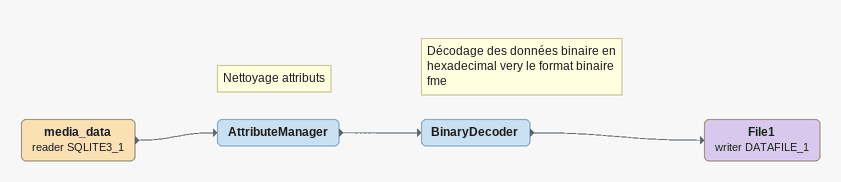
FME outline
media_data (reader SQLITE3_1)
    -> AttributeManager
Note: Nettoyage attributs
AttributeManager
    -> BinaryDecoder
Note: Décodage des données binaire en hexadecimal very le format binaire fme
BinaryDecoder
    -> File1 (writer DATAFILE_1)
File1 (writer DATAFILE_1)
